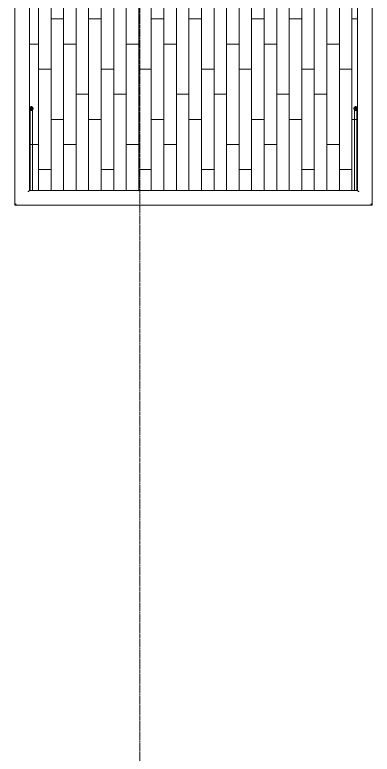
# Model space of a CAD drawing. Header units: inches. Extents: x -4235 to -464, y 9767 to 12347.
# Drawn here: x -2867.2 to -2753.1, y 11007.5 to 11243.2 of the extents above; entities that cross this region are included whole.
import ezdxf

# ---------------------------------------------------------------- set-up
doc = ezdxf.new("R2010")
doc.units = ezdxf.units.IN
doc.header["$MEASUREMENT"] = 0
doc.linetypes.add('Grid Line 1_2_', pattern=[0.875, 0.5, -0.125, 0.125, -0.125])
for name, color, linetype, lineweight in [('A-FLOR-HRAL', 11, 'Continuous', 9), ('A-FLOR-PATT-1', 9, 'Continuous', 9), ('A-WALL-6', 113, 'Continuous', 9), ('A-WALL-7', 113, 'Continuous', 50), ('S-GRID-1', 1, 'Grid Line 1_2_', 9)]:
    doc.layers.add(name, color=color, linetype=linetype, lineweight=lineweight)

# ---------------------------------------------------------------- blocks, each defined once
blk = doc.blocks.new('Railing - Baluster_01-2700443-BACKGROUND - 3RD FLOOR')
at = {"layer": 'A-FLOR-HRAL'}
for p, q in [((-0.59, 1.18), (0.59, 1.18)), ((-0.59, 0.59), (-0.59, 1.18)), ((0.59, 1.18), (0.59, 0.59))]:
    blk.add_line(p, q, dxfattribs=at)
blk = doc.blocks.new('Railing - Railing-2700296-BACKGROUND - 3RD FLOOR')
at = {"layer": 'A-FLOR-HRAL'}
for p, q in [((-2867.17, 11245.78), (-2867.17, 11182.53)), ((-2867.17, 11245.78), (-2866.7, 11245.78)), ((-2866.7, 11245.78), (-2862.92, 11245.78)), ((-2862.92, 11245.78), (-2862.45, 11245.78)), ((-2862.45, 11187.25), (-2862.45, 11245.78)), ((-2757.85, 11245.78), (-2757.85, 11187.25)), ((-2757.85, 11245.78), (-2757.38, 11245.78)), ((-2757.38, 11245.78), (-2753.6, 11245.78)), ((-2753.6, 11245.78), (-2753.12, 11245.78)), ((-2753.12, 11182.53), (-2753.12, 11245.78)), ((-2757.85, 11187.25), (-2862.45, 11187.25)), ((-2867.17, 11182.53), (-2753.12, 11182.53))]:
    blk.add_line(p, q, dxfattribs=at)
for points, knots in [([(-2862.92, 11186.78), (-2862.88, 11186.82), (-2862.82, 11186.88), (-2862.74, 11186.96), (-2862.69, 11187.01), (-2862.66, 11187.04), (-2862.62, 11187.08), (-2862.59, 11187.11), (-2862.57, 11187.13), (-2862.54, 11187.16), (-2862.51, 11187.19), (-2862.48, 11187.22), (-2862.46, 11187.24), (-2862.45, 11187.25), (-2862.45, 11187.25)], [0, 0, 0, 0, 0.166667, 0.25, 0.333333, 0.375, 0.416667, 0.5, 0.541667, 0.583333, 0.666667, 0.75, 0.833333, 1, 1, 1, 1]), ([(-2757.38, 11186.78), (-2757.42, 11186.82), (-2757.48, 11186.88), (-2757.56, 11186.96), (-2757.6, 11187.01), (-2757.64, 11187.04), (-2757.67, 11187.08), (-2757.7, 11187.11), (-2757.73, 11187.13), (-2757.76, 11187.16), (-2757.79, 11187.19), (-2757.81, 11187.22), (-2757.84, 11187.24), (-2757.85, 11187.25), (-2757.85, 11187.25)], [0, 0, 0, 0, 0.166667, 0.25, 0.333333, 0.375, 0.416667, 0.5, 0.541667, 0.583333, 0.666667, 0.75, 0.833333, 1, 1, 1, 1]), ([(-2867.17, 11182.53), (-2867.17, 11182.53), (-2867.16, 11182.54), (-2867.14, 11182.56), (-2867.11, 11182.59), (-2867.08, 11182.62), (-2867.06, 11182.64), (-2867.03, 11182.67), (-2866.99, 11182.71), (-2866.95, 11182.75), (-2866.91, 11182.79), (-2866.87, 11182.83), (-2866.8, 11182.9), (-2866.74, 11182.96), (-2866.7, 11183)], [0, 0, 0, 0, 0.166667, 0.25, 0.333333, 0.416667, 0.458333, 0.5, 0.583333, 0.666667, 0.708333, 0.75, 0.833333, 1, 1, 1, 1]), ([(-2753.12, 11182.53), (-2753.12, 11182.53), (-2753.13, 11182.54), (-2753.16, 11182.56), (-2753.19, 11182.59), (-2753.21, 11182.62), (-2753.24, 11182.64), (-2753.27, 11182.67), (-2753.31, 11182.71), (-2753.35, 11182.75), (-2753.39, 11182.79), (-2753.42, 11182.83), (-2753.49, 11182.9), (-2753.55, 11182.96), (-2753.6, 11183)], [0, 0, 0, 0, 0.166667, 0.25, 0.333333, 0.416667, 0.458333, 0.5, 0.583333, 0.666667, 0.708333, 0.75, 0.833333, 1, 1, 1, 1])]:
    blk.add_open_spline(points, degree=3, knots=knots, dxfattribs=at)
blk.add_blockref('Railing - Baluster_01-2700443-BACKGROUND - 3RD FLOOR', (-2864.81, 11245.19))
blk = doc.blocks.new('Walls 91 - Walls 1-2572979-BACKGROUND - 3RD FLOOR')
at = {"layer": 'A-WALL-6'}
for p, q in [((-2862.27, 11213.35), (-2862.27, 11187.25)), ((-2861.52, 11187.25), (-2861.52, 11213.35))]:
    blk.add_line(p, q, dxfattribs=at)
at = {"layer": 'A-WALL-7', "flags": 128}
for points in [[(-2861.52, 11213.35), (-2861.53, 11213.45), (-2861.56, 11213.55), (-2861.61, 11213.64), (-2861.68, 11213.71), (-2861.76, 11213.75), (-2861.85, 11213.78), (-2861.94, 11213.78), (-2862.02, 11213.75), (-2862.1, 11213.71), (-2862.17, 11213.64), (-2862.22, 11213.55), (-2862.25, 11213.45), (-2862.27, 11213.35)], [(-2862.27, 11213.35), (-2862.25, 11213.25), (-2862.22, 11213.15), (-2862.17, 11213.06), (-2862.1, 11212.99), (-2862.02, 11212.95), (-2861.94, 11212.92), (-2861.85, 11212.92), (-2861.76, 11212.95), (-2861.68, 11212.99), (-2861.61, 11213.06), (-2861.56, 11213.15), (-2861.53, 11213.25), (-2861.52, 11213.35)]]:
    blk.add_lwpolyline(points, dxfattribs=at)
blk = doc.blocks.new('Walls 92 - Walls 1-2572998-BACKGROUND - 3RD FLOOR')
at = {"layer": 'A-WALL-6'}
for p, q in [((-2758.77, 11213.35), (-2758.77, 11187.25)), ((-2758.02, 11187.25), (-2758.02, 11213.35))]:
    blk.add_line(p, q, dxfattribs=at)
at = {"layer": 'A-WALL-7', "flags": 128}
for points in [[(-2758.02, 11213.35), (-2758.03, 11213.45), (-2758.06, 11213.55), (-2758.12, 11213.64), (-2758.18, 11213.71), (-2758.26, 11213.75), (-2758.35, 11213.78), (-2758.44, 11213.78), (-2758.53, 11213.75), (-2758.61, 11213.71), (-2758.68, 11213.64), (-2758.73, 11213.55), (-2758.76, 11213.45), (-2758.77, 11213.35)], [(-2758.77, 11213.35), (-2758.76, 11213.25), (-2758.73, 11213.15), (-2758.68, 11213.06), (-2758.61, 11212.99), (-2758.53, 11212.95), (-2758.44, 11212.92), (-2758.35, 11212.92), (-2758.26, 11212.95), (-2758.18, 11212.99), (-2758.12, 11213.06), (-2758.06, 11213.15), (-2758.03, 11213.25), (-2758.02, 11213.35)]]:
    blk.add_lwpolyline(points, dxfattribs=at)

msp = doc.modelspace()

# ---------------------------------------------------------------- hatches: boundary and pattern name
at = {"layer": 'A-FLOR-PATT-1'}
h = msp.add_hatch(dxfattribs=at)
h.set_pattern_fill('FP_45', color=256, style=0, pattern_type=2)
h.set_pattern_definition([(90, (-2091.613, 12289.889), (-4, 2e-16), []), (180, (-2091.613, 12289.889), (-8, -8), [4, -28]), (180, (-2095.613, 12305.889), (-8, -8), [4, -28])])
h.paths.add_polyline_path([(-2758.03, 11187.25), (-2757.85, 11187.25), (-2757.83, 11245.78), (-2753.49, 11245.78), (-2753.49, 11247.78), (-2830.11, 11247.78), (-2830.11, 11247.01), (-2866.81, 11247.01), (-2866.81, 11245.78), (-2865.4, 11245.78), (-2865.4, 11246.37), (-2864.22, 11246.37), (-2864.22, 11245.78), (-2862.45, 11245.78), (-2862.41, 11187.25), (-2758.04, 11187.25)], flags=0)

# ---------------------------------------------------------------- linework, layer by layer
at = {"layer": 'S-GRID-1'}
msp.add_line((-2827.32, 9836.18), (-2827.32, 12297.93), dxfattribs=at)

# ---------------------------------------------------------------- block references
at = {"layer": 'A-FLOR-HRAL'}
msp.add_blockref('Railing - Railing-2700296-BACKGROUND - 3RD FLOOR', (0, 0), dxfattribs=at)
at = {"layer": 'A-WALL-6'}
for name in ['Walls 91 - Walls 1-2572979-BACKGROUND - 3RD FLOOR', 'Walls 92 - Walls 1-2572998-BACKGROUND - 3RD FLOOR']:
    msp.add_blockref(name, (0, 0), dxfattribs=at)

doc.saveas('drawing.dxf')
